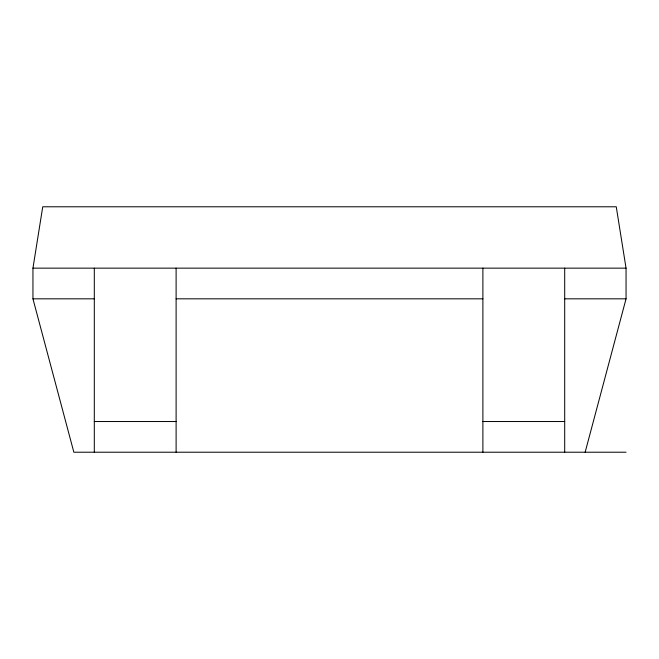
<?xml version="1.0" encoding="UTF-8"?>
<svg xmlns="http://www.w3.org/2000/svg" width="659" height="659" viewBox="0 0 659 659"><rect width="100%" height="100%" fill="white"/><g stroke="black" fill="none" stroke-linecap="round" stroke-linejoin="round"><path stroke-width="0.99" d="M626.05 452.214L73.849 452.214L32.95 298.824L32.95 268.147L42.744 206.786L616.256 206.786L626.05 268.147L626.05 298.824L585.151 452.214M32.95 268.147L626.05 268.147M32.95 298.824L94.303 298.824M176.11 298.824L482.89 298.824M564.697 298.824L626.05 298.824M94.303 421.529L176.11 421.529M482.89 421.529L564.697 421.529M564.697 268.147L564.697 452.214M482.89 268.147L482.89 452.214M176.11 268.147L176.11 452.214M94.303 268.147L94.303 452.214"/></g></svg>
